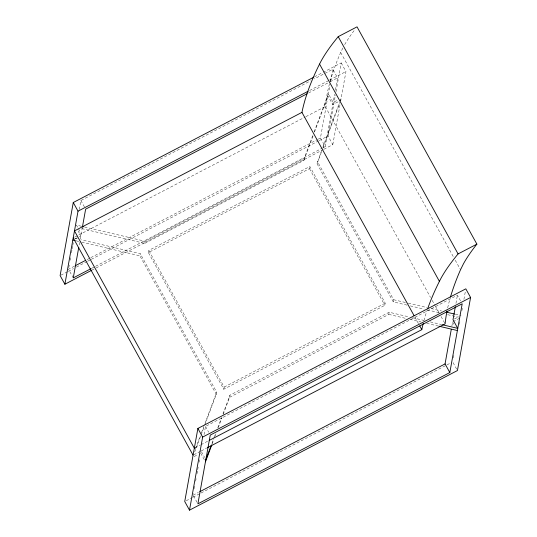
<?xml version="1.0" encoding="UTF-8"?>
<svg xmlns="http://www.w3.org/2000/svg" width="537" height="537" viewBox="0 0 537 537"><rect width="100%" height="100%" fill="white"/><g stroke="black" fill="none" stroke-linecap="round" stroke-linejoin="round"><path stroke-width="0.4" stroke-dasharray="2.69 2.01" d="M68.796 267.621L69.246 265.144M70.132 260.203L70.575 257.733M71.468 252.786L72.059 249.49M72.206 248.671L72.656 246.194M72.804 245.375L73.394 242.08M79.248 209.524L80.872 200.516L310.514 80.859M79.194 244.953L79.644 242.476M80.235 239.18L82.248 227.997M204.631 425.445L216.277 394.333L139.882 255.834L140.271 253.672L81.295 239.797M81.711 228.581L144.681 243.395L145.071 241.234L304.244 158.294L312.97 134.988M148.387 252.585L148.776 250.423L309.856 166.497L385.237 303.15L384.848 305.311L223.768 389.244L148.387 252.585L309.466 168.652L309.856 166.497M197.092 502.384L193.125 495.188L193.421 493.537M194.307 488.596L194.756 486.126M195.643 481.179L196.086 478.709M196.978 473.768L197.569 470.472M197.717 469.647L198.166 467.177M199.052 462.229L199.495 459.759M204.02 434.628L205.496 426.438L457.43 295.162L461.001 301.64M216.277 394.333L216.666 392.171L140.271 253.672M223.768 389.244L224.157 387.083L148.776 250.423M223.191 414.416L229.594 397.326L229.984 395.172L389.157 312.232L408.529 316.79M144.681 243.395L303.855 160.456L304.244 158.294M322.972 147.789L325.2 146.628L320.441 137.989L329.859 85.625M330.597 81.53L332.806 69.239L314.232 78.926M407.046 305.123L393.252 301.881L317.058 163.751L321.542 150.649M325.2 146.628L334.625 94.264M335.363 90.169L337.572 77.878L332.806 69.239M323.905 149.266L332.812 144.621L328.047 135.982L335.437 94.935M336.028 91.652L341.196 62.916L323.381 72.2M332.812 144.621L340.169 103.722M341.196 62.916L345.962 71.555L340.76 100.446L332.765 104.614L328 95.975L313.742 134.042M229.594 397.326L388.768 314.393L389.157 312.232M393.252 301.881L393.641 299.72L317.448 161.59M451.879 326.013L452.617 321.898L459.894 318.105M455.953 303.358L457.43 295.162M453.403 357.817L453.846 355.36M459.437 324.274L459.88 321.817M461.88 310.708L462.317 308.278M463.921 299.371L465.525 290.457M195.401 448.952L200.355 435.729M201.523 432.621L203.852 426.398M205.013 423.284L216.666 392.171M314.132 131.88L328.389 93.821L333.155 102.453L337.511 100.184M194.723 451.892L200.838 435.554M201.133 434.782L204.335 426.224M303.855 160.456L313.454 134.821M211.947 443.334L213.692 438.675M213.981 437.897L215.438 434.01M217.76 427.801L221.546 417.699M223.003 413.812L229.984 395.172M323.005 146.742L339.686 102.198M339.981 101.412L341.149 98.291M212.142 443.938L213.887 439.279M215.048 436.172L215.921 433.842M218.25 427.627L222.029 417.524M317.058 163.751L321.737 151.246M322.912 148.118L339.592 103.574M330.181 81.248A2293.346 392.064 -28.9 0 1 340.666 52.478L343.116 47.451M314.474 76.838L322.643 72.582M309.594 90.505L328.892 80.449M329.631 80.06L345.962 71.555M308.587 92.982L329.396 82.141M330.141 81.752L337.572 77.878M74.67 237.139L305.191 117.026M305.929 116.636L325.261 106.568A2293.346 392.064 -28.9 0 1 329.604 83.342M75.012 238.918L78.644 237.025M79.375 236.642L80.825 235.891L77.65 230.131M74.448 266.164L68.501 269.265L73.267 277.904M87.081 259.586L90.055 258.035M90.8 257.646L317.468 139.539M318.206 139.157L320.441 137.989M60.856 275.206L67.541 271.722M68.28 271.339L73.475 268.628M76.442 267.084L86.833 261.667M87.578 261.284L90.545 259.733M91.29 259.351L318.401 141.009M319.139 140.627L328.047 135.982M91.847 268.225L94.821 266.674M95.566 266.285L322.234 148.178M91.599 270.306L95.311 268.372M96.056 267.99L323.167 149.648M224.157 387.083L385.237 303.15M195.079 447.798L200.281 445.086M201.026 444.696L208.457 440.823M193.803 454.799L200.509 451.302M201.254 450.919L206.456 448.207M454.463 318.978L458.826 316.709M194.139 456.578L197.777 454.685M193.125 495.188L198.328 492.476M186.218 500.739L192.159 497.645M192.904 497.255L200.321 493.389M201.066 493.006L450.442 363.066M81.295 226.231L76.449 225.09L81.215 233.729M84.524 226.99L145.071 241.234M393.641 299.72L407.435 302.969M408.248 303.157L426.915 307.547M430.976 308.507L441.528 310.99M455.322 314.232L461.008 315.568M410.295 305.889L424.096 309.137M427.338 309.903L439.514 312.762M447.63 314.675L458.182 317.159M74.831 238.274L77.254 238.844M412.564 317.743L423.868 320.401M430.325 321.918L441.629 324.576M76.059 240.818L80.906 241.959M81.718 242.147L139.882 255.834M388.768 314.393L406.529 318.569M409.758 319.327L421.055 321.985M426.707 323.314L438.011 325.979M340.666 52.472L453.637 257.277M455.255 260.217L460.518 269.755M452.617 321.898L455 326.214M325.261 106.568L430.54 297.424M432.164 300.358L434.997 305.499M435.4 306.231L439.044 312.836M441.072 316.508L445.119 323.851M453.067 362.623L456.638 369.1M414.926 317.179L418.571 323.784M309.466 168.652L384.848 305.311M80.872 200.516L84.443 206.993M205.496 426.438L208.671 432.198M201.469 451.731L204.644 457.49M200.684 453.168L205.449 461.807M447.69 307.835A2293.346 392.064 -28.9 0 1 450.04 298.532M423.955 320.589A2025.772 346.318 -28.9 0 1 427.069 310.413M344.68 44.618A524.313 89.639 -28.9 0 1 355.172 29.213"/><path stroke-width="0.81" d="M313.736 77.227L73.26 202.523L60.117 275.588L64.883 284.227L91.599 270.306M64.883 284.227L78.026 211.162L73.26 202.523M78.751 247.423L73.267 277.904L91.102 268.607M82.396 227.178L85.638 209.155L307.104 93.76M197.885 428.445L184.735 501.511L189.501 510.15L457.437 370.543L470.58 297.478L465.814 288.839L197.885 428.445L202.65 437.084L189.501 510.15M449.825 372.55L462.196 303.801L210.256 435.077L197.891 503.827L449.825 372.55L445.059 363.911L451.288 329.309M455.369 306.634L453.006 319.737L457.772 328.375L442.434 324.764M205.839 459.652L211.075 445.663M205.449 461.807L211.847 444.717M427.848 308.178A2025.772 346.318 -28.9 0 1 437.715 284.751L439.4 281.354A548.243 93.727 -28.9 0 1 458.068 253.934L476.883 244.134L357.031 26.85L338.223 36.65A548.243 93.727 -28.9 0 0 319.555 64.064L317.864 67.467A2025.772 346.318 -28.9 0 0 301.955 112.374L74.475 230.903L194.334 448.187M78.026 211.162L308.11 91.277M75.193 265.781L85.598 260.358M202.65 437.084L470.58 297.478M209.202 440.434L421.807 329.658A2025.772 346.318 -28.9 0 1 423.216 323.422M207.201 447.818L445.119 323.851A2293.346 392.064 -28.9 0 1 447.032 310.97M199.811 491.697L445.059 363.911M82.101 226.419L83.718 226.802M446.395 312.131L454.51 314.044M72.831 240.052L75.254 240.623M438.816 326.167L457.383 330.537M338.223 36.65L458.081 253.927M319.542 64.071L439.4 281.354M301.955 112.374L414.114 315.709M419.786 325.986L421.807 329.658M73.22 237.898L193.072 455.181M450.442 297.122A2293.346 392.064 -28.9 0 1 460.518 269.755L463.397 263.935A524.313 89.639 -28.9 0 1 476.883 244.134"/></g></svg>
